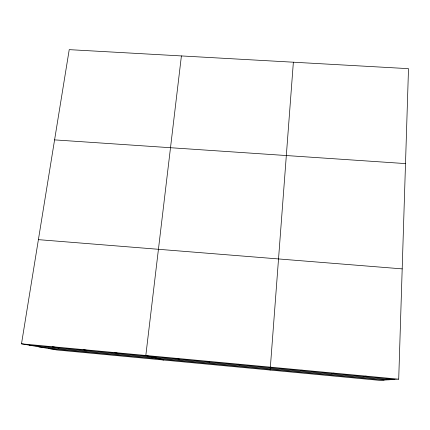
<?xml version="1.0" encoding="UTF-8"?>
<svg xmlns="http://www.w3.org/2000/svg" width="430" height="430" viewBox="0 0 430 430"><rect width="100%" height="100%" fill="white"/><g stroke="black" fill="none" stroke-linecap="round" stroke-linejoin="round"><path stroke-width="0.64" d="M398.712 379.185L408.5 68.66L69.225 49.643L21.5 343.817L56.782 349.977L379.518 380.356L398.712 379.185L21.5 343.817M270.142 370.058L293.367 62.205M181.406 55.932L145.818 355.47L163.631 360.034M300.984 370.655L302.021 370.117M331.944 373.562L333.997 373.116M363.135 376.487L366.226 376.137M54.583 139.884L405.506 163.594M38.399 239.644L402.19 268.879M29.073 345.139L394.568 379.437M38.979 346.87L389.166 379.765M48.37 348.51L384.071 380.077M52.218 346.698L58.872 347.935M83.173 349.601L88.903 350.751M114.375 352.525L119.158 353.594M176.579 358.357L179.466 359.254M207.577 361.264L209.507 362.071M238.817 364.194L239.768 364.909"/></g></svg>
